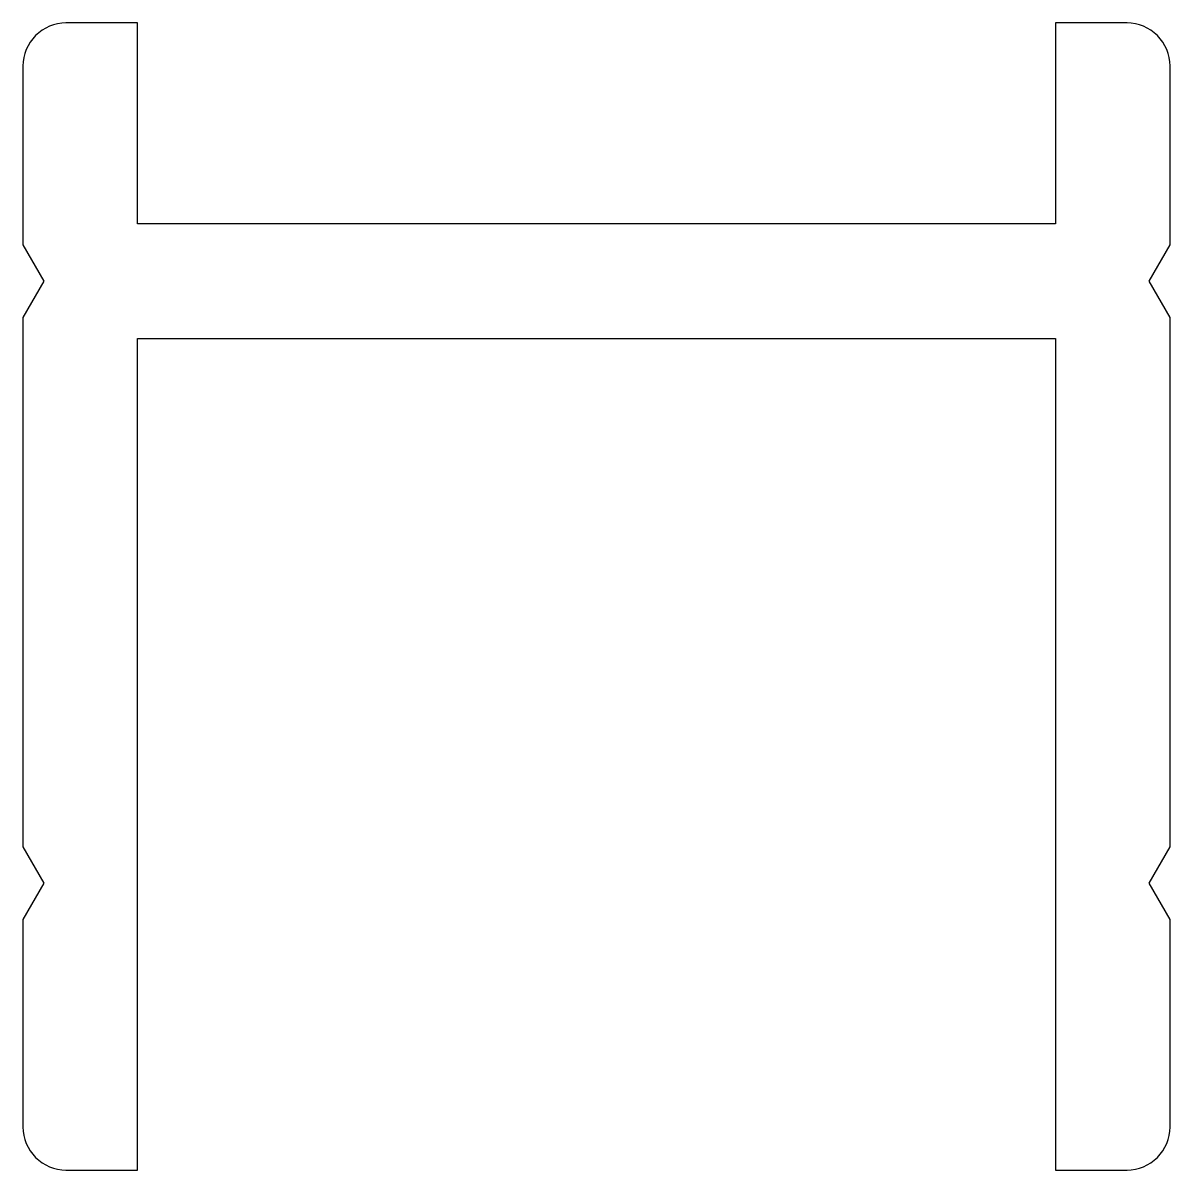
# Model space of a CAD drawing. Extents: x 237.2 to 277.2, y 231.5 to 271.5.
import ezdxf

# ---------------------------------------------------------------- set-up
doc = ezdxf.new("R2010")
doc.units = 0
doc.layers.add('ANA', color=220, linetype='CONTINUOUS')

msp = doc.modelspace()

# ---------------------------------------------------------------- linework, layer by layer
at = {"layer": 'ANA'}
msp.add_lwpolyline([(273.166, 271.535), (273.166, 264.535), (241.166, 264.535), (241.166, 271.535), (238.666, 271.535, 0.414214), (237.166, 270.035), (237.166, 263.801), (237.897, 262.535), (237.166, 261.269), (237.166, 242.801), (237.897, 241.535), (237.166, 240.269), (237.166, 233.035, 0.414214), (238.666, 231.535), (241.166, 231.535), (241.166, 260.535), (273.166, 260.535), (273.166, 231.535), (275.666, 231.535, 0.414214), (277.166, 233.035), (277.166, 240.269), (276.435, 241.535), (277.166, 242.801), (277.166, 261.269), (276.435, 262.535), (277.166, 263.801), (277.166, 270.035, 0.414214), (275.666, 271.535)], format="xyb", close=True, dxfattribs=at)

doc.saveas('drawing.dxf')
